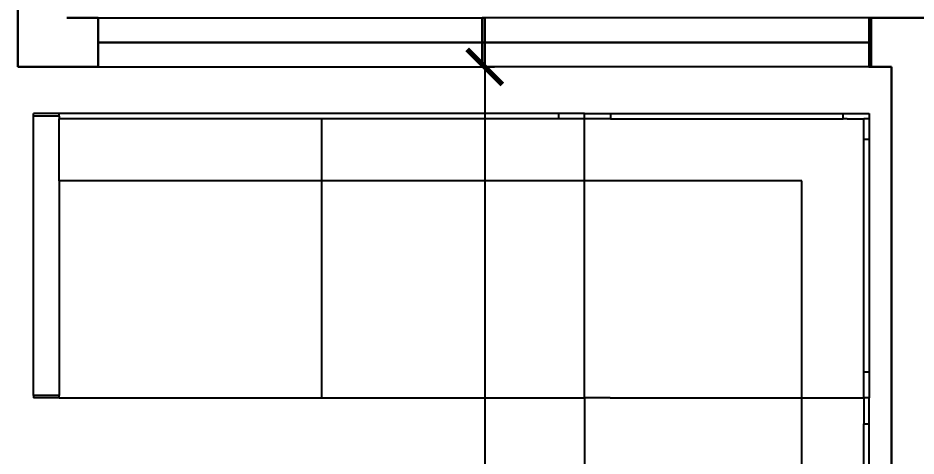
# Model space of a CAD drawing. Header units: metres. Extents: x 244.4 to 340.3, y -4.1 to 64.3.
# Drawn here: x 328.56 to 331.309, y 48.544 to 49.886 of the extents above; entities that cross this region are included whole.
import ezdxf

# ---------------------------------------------------------------- set-up
doc = ezdxf.new("R2010")
doc.units = ezdxf.units.M
doc.layers.get('Defpoints').update_dxf_attribs({"lineweight": 0})
doc.layers.add('Edges', color=7, linetype='Continuous')
doc.layers.add('SectionCutEdges', color=6, linetype='Continuous', lineweight=30)
doc.styles.add('TEXTS', font='swissl.ttf')
doc.dimstyles.new('Copy of DIMTEXT', dxfattribs={"dimscale": 0.3, "dimtxt": 0.22, "dimasz": 0.18, "dimexe": 0.05, "dimexo": 0.05, "dimgap": 0.05, "dimtad": 0, "dimzin": 1, "dimdsep": 46, "dimtxsty": 'TEXTS', "dimblk": 'ARCHTICK', "dimcen": 0.1, "dimclrd": 256, "dimclre": 6, "dimclrt": 7, "dimadec": 0, "dimazin": 0, "dimtfac": 0.15, "dimtix": 1, "dimtofl": 0, "dimtmove": 1, "dimatfit": 3, "dimldrblk": 'OPEN', "dimfxl": 0, "dimtolj": 1, "dimtzin": 0, "dimarcsym": 0})

# ---------------------------------------------------------------- blocks, each defined once
blk = doc.blocks.new('7ui89o')
at = {"layer": 'Edges'}
for p, q in [((276.4768, 49.593), (276.3976, 49.593)), ((276.3976, 49.5851), (276.3976, 49.593)), ((276.4768, 49.5851), (276.3976, 49.5851)), ((276.3976, 49.2109), (276.3976, 49.5851)), ((278.0055, 49.5929), (276.4768, 49.593)), ((276.4768, 49.5851), (276.4768, 49.593)), ((276.4768, 49.5851), (276.4768, 49.5772)), ((277.2807, 49.5771), (276.4768, 49.5772)), ((276.4768, 49.3871), (276.4768, 49.5772)), ((278.0055, 49.5771), (277.2807, 49.5771)), ((277.2807, 49.387), (277.2807, 49.5771)), ((278.0847, 49.5929), (278.0055, 49.5929)), ((278.0055, 49.5929), (278.0055, 49.5771)), ((278.0847, 49.5771), (278.0055, 49.5771)), ((278.0847, 49.5771), (278.0847, 49.5929)), ((278.0847, 49.5929), (278.1639, 49.5929)), ((278.1639, 49.5771), (278.0847, 49.5771)), ((278.0847, 49.387), (278.0847, 49.5771)), ((278.1639, 49.5929), (278.1639, 49.5771)), ((278.1639, 49.5929), (278.8767, 49.5929)), ((278.1639, 49.5771), (278.8767, 49.5771)), ((278.8767, 49.5929), (278.9559, 49.5929)), ((278.8767, 49.5771), (278.8767, 49.5929)), ((278.8886, 49.5771), (278.8767, 49.5771)), ((278.8886, 49.5771), (278.9401, 49.5771)), ((278.9559, 49.5771), (278.9401, 49.5771)), ((278.9401, 49.5137), (278.9401, 49.5771)), ((278.9559, 49.5929), (278.9559, 49.5771)), ((278.9559, 49.5771), (278.9559, 49.5137)), ((278.9559, 49.5137), (278.9401, 49.5137)), ((278.9401, 48.8009), (278.9401, 49.5137)), ((278.9559, 49.5137), (278.9559, 48.8009)), ((277.2807, 49.387), (276.4768, 49.3871)), ((276.4768, 49.3871), (276.4768, 48.7297)), ((278.0847, 49.387), (277.2807, 49.387)), ((277.2807, 48.7217), (277.2807, 49.387)), ((278.0846, 48.7217), (278.0847, 49.387)), ((278.75, 49.387), (278.0847, 49.387)), ((278.75, 48.7217), (278.75, 49.387)), ((276.3976, 48.7297), (276.3976, 49.2109)), ((278.9559, 48.8009), (278.9401, 48.8009)), ((278.9401, 48.7217), (278.9401, 48.8009)), ((278.9559, 48.8009), (278.9559, 48.7217)), ((276.4768, 48.7297), (276.3976, 48.7297)), ((276.3976, 48.7297), (276.3976, 48.7218)), ((276.4768, 48.7218), (276.3976, 48.7218)), ((276.4768, 48.7218), (276.4768, 48.7297)), ((276.4768, 48.7218), (277.2807, 48.7217)), ((277.2807, 48.7217), (278.0846, 48.7217)), ((278.0846, 48.7217), (278.0846, 47.9177)), ((278.1638, 48.7217), (278.0846, 48.7217)), ((278.1638, 48.7217), (278.0846, 48.7217)), ((278.1638, 48.7217), (278.75, 48.7217)), ((278.7499, 47.9177), (278.75, 48.7217)), ((278.75, 48.7217), (278.9401, 48.7217)), ((278.9559, 48.7217), (278.9401, 48.7217)), ((278.9401, 48.7217), (278.9401, 48.6424)), ((278.9559, 48.6424), (278.9559, 48.7217)), ((278.94, 47.9177), (278.9401, 48.6424)), ((278.9401, 48.6424), (278.9559, 48.6424)), ((278.9559, 47.1138), (278.9559, 48.6424))]:
    blk.add_line(p, q, dxfattribs=at)
blk = doc.blocks.new('_ArchTick')
at = {"color": 0, "linetype": 'ByBlock', "const_width": 0.15}
blk.add_lwpolyline([(-0.5, -0.5), (0.5, 0.5)], dxfattribs=at)
blk = doc.blocks.new('*D144')
at = {"layer": 'Defpoints', "color": 0, "transparency": 16777216}
for p in [(329.5103, 49.7358), (329.3777, 44.4058), (329.9888, 44.4058)]:
    blk.add_point(p, dxfattribs=at)
at = {"layer": 'Edges', "color": 6, "lineweight": -2, "transparency": 16777216}
for p, q in [((329.5403, 49.7358), (330.0188, 49.7358)), ((329.4488, 44.4058), (330.0188, 44.4058))]:
    blk.add_line(p, q, dxfattribs=at)
at = {"layer": 'Edges', "lineweight": -2, "transparency": 16777216}
for p, q in [((329.9888, 49.7358), (329.9888, 47.4339)), ((329.9888, 44.4058), (329.9888, 46.7078))]:
    blk.add_line(p, q, dxfattribs=at)
at = {"layer": 'Edges', "lineweight": -2, "transparency": 16777216, "xscale": 0.108, "yscale": 0.108, "zscale": 0.108}
for p, rotation in [((329.9888, 49.7358), 90), ((329.9888, 44.4058), 270)]:
    blk.add_blockref('_ArchTick', p, dxfattribs=dict(at, rotation=rotation))
at = {"layer": 'Edges', "color": 7, "transparency": 16777216, "char_height": 0.132, "attachment_point": 5, "rotation": 90, "style": 'TEXTS', "bg_fill": 3, "box_fill_scale": 1.1, "bg_fill_color": 256, "bg_fill_true_color": 13158600, "bg_fill_transparency": 0}
for s, insert in [('\\A1;[17\'-5{\\H0.15x;\\S3/4;}" ft]', (330.1037, 47.0708)), ('\\A1;5.33 m', (329.891, 47.0708))]:
    blk.add_mtext(s, dxfattribs=dict(at, insert=insert))
blk = doc.blocks.new('_Open')
at = {"color": 0, "linetype": 'ByBlock', "lineweight": -2}
for p, q in [((-1, 0.167), (0, 0)), ((-1, -0.167), (0, 0)), ((0, 0), (-1, 0))]:
    blk.add_line(p, q, dxfattribs=at)

msp = doc.modelspace()

# ---------------------------------------------------------------- linework, layer by layer
for p, q in [((328.8056, 49.8858), (329.9809, 49.8858)), ((331.172, 49.8858), (329.9888, 49.8858)), ((331.1641, 49.8858), (331.1641, 49.7358)), ((331.172, 49.8108), (331.1641, 49.8108)), ((328.8056, 49.7358), (329.9809, 49.7358)), ((331.1641, 49.7358), (329.9888, 49.7358)), ((331.1641, 49.7358), (331.172, 49.7358))]:
    msp.add_line(p, q)
at = {"layer": 'SectionCutEdges'}
for p, q in [((328.5597, 49.7358), (328.5597, 50.5406)), ((328.7097, 49.8858), (328.8056, 49.8858)), ((328.8056, 49.8858), (328.8056, 49.7358)), ((329.9809, 49.8858), (329.9888, 49.8858)), ((329.9809, 49.8858), (329.9809, 49.7358)), ((329.9888, 49.8858), (329.9888, 49.7358)), ((331.172, 49.8858), (331.2339, 49.8858)), ((331.172, 49.8858), (331.172, 49.7358)), ((331.2339, 49.8858), (331.2684, 49.8858)), ((331.3839, 49.8858), (331.2684, 49.8858)), ((331.1641, 49.8108), (328.8056, 49.8108)), ((328.8056, 49.7358), (328.5597, 49.7358)), ((329.9809, 49.7358), (329.9888, 49.7358)), ((331.2339, 49.7358), (331.172, 49.7358)), ((331.2339, 49.7358), (331.2339, 46.5858)), ((331.2339, 46.7358), (331.2339, 49.7358))]:
    msp.add_line(p, q, dxfattribs=at)

# ---------------------------------------------------------------- block references
at = {"layer": 'Edges'}
msp.add_blockref('7ui89o', (52.2092, 0), dxfattribs=at)

# ---------------------------------------------------------------- next in the draw order: dimensions: what is measured, and where the dimension line sits
dim = msp.add_linear_dim(base=(329.9888, 44.4058), p1=(329.5103, 49.7358), p2=(329.3777, 44.4058), angle=90, dimstyle='Copy of DIMTEXT', override={"dimscale": 0.6, "dimpost": ' m\\X', "dimfxl": 0.9, "dimfxlon": 1, "dimtfill": 1}, dxfattribs=at)
dim.commit()
dim.dimension.update_dxf_attribs({"geometry": '*D144', "text_midpoint": (329.9888, 47.0708)})

doc.saveas('drawing.dxf')
